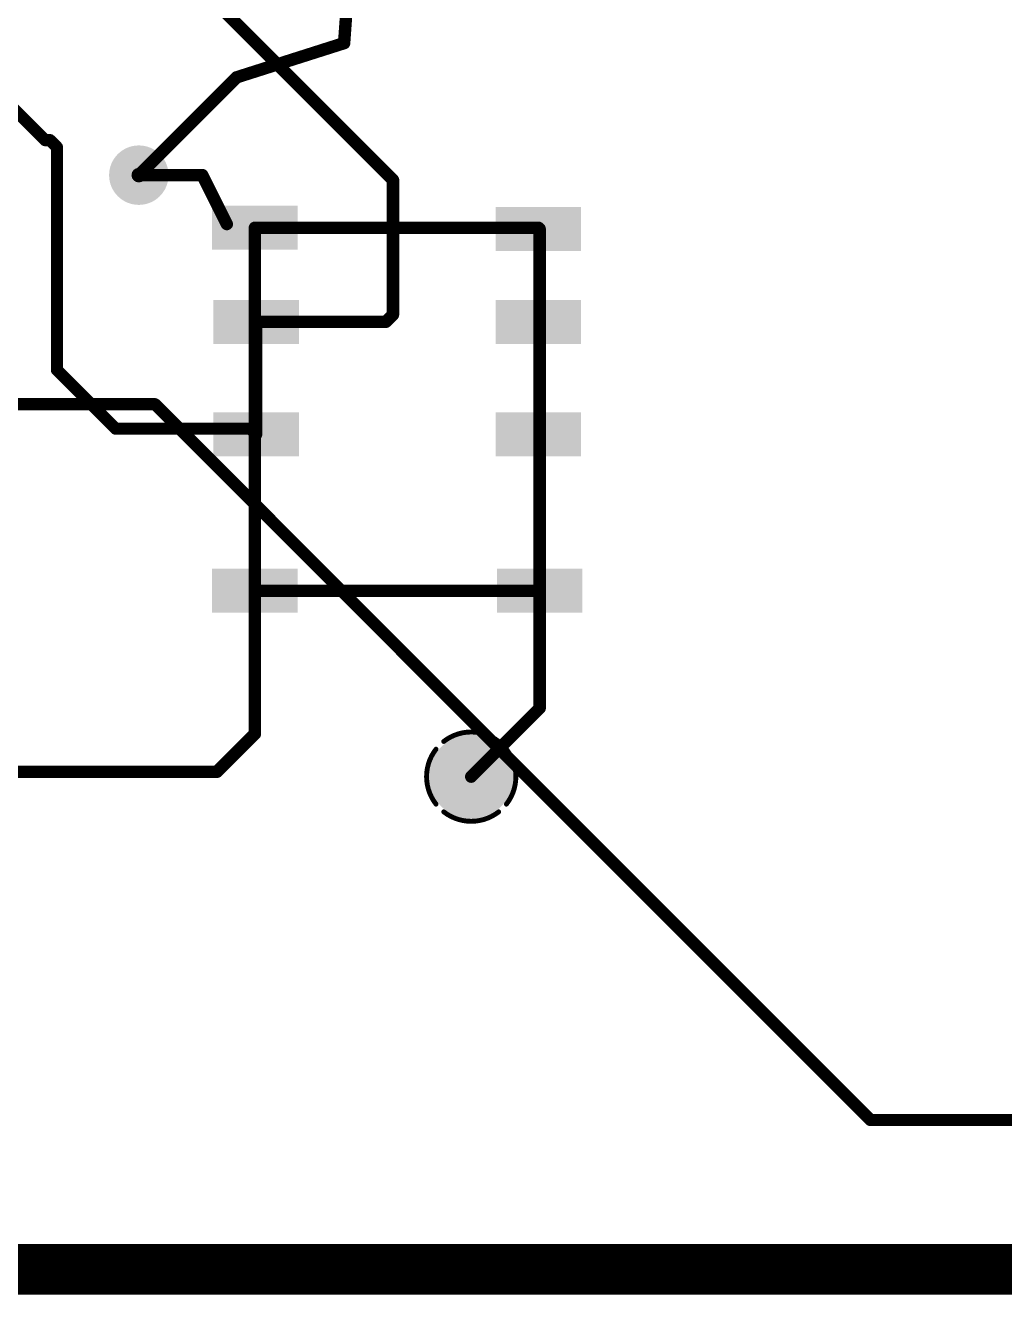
# Model space of a CAD drawing. Extents: x 87 to 200, y 48 to 111.
# Drawn here: x 115.35 to 135.39, y 47.89 to 73.85 of the extents above; entities that cross this region are included whole.
import ezdxf

# ---------------------------------------------------------------- set-up
doc = ezdxf.new("R2010")
doc.units = 0
doc.layers.get('0').update_dxf_attribs({"linetype": 'CONTINUOUS'})
for name, color, linetype in [('BOTTOMLAYER', 5, 'CONTINUOUS'), ('BOTTOMSOLDER', 6, 'CONTINUOUS'), ('INTERNALPLANE1', 76, 'CONTINUOUS'), ('INTERNALPLANE2', 16, 'CONTINUOUS'), ('TOPLAYER', 1, 'CONTINUOUS'), ('TOPOVERLAY', 2, 'CONTINUOUS'), ('TOPPASTE', 8, 'CONTINUOUS'), ('TOPSOLDER', 216, 'CONTINUOUS'), ('VIAHOLELAYER', 16, 'CONTINUOUS')]:
    doc.layers.add(name, color=color, linetype=linetype)

# ---------------------------------------------------------------- blocks, each defined once
blk = doc.blocks.new('RELE_2')
at = {"layer": 'TOPLAYER'}
for points in [[(-0.4, 6.65), (0.4, 6.65), (0.4, 5), (-0.4, 5)], [(2.8, 6.625), (3.6, 6.625), (3.6, 4.975), (2.8, 4.975)], [(5.1, 6.625), (5.9, 6.625), (5.9, 4.975), (5.1, 4.975)], [(7.025, 6.65), (7.825, 6.65), (7.825, 5), (7.025, 5)], [(-0.4, 0.825), (0.4, 0.825), (0.4, -0.825), (-0.4, -0.825)], [(2.799, 0.851), (3.599, 0.851), (3.599, -0.799), (2.799, -0.799)], [(5.099, 0.851), (5.899, 0.851), (5.899, -0.799), (5.099, -0.799)], [(6.999, 0.851), (7.799, 0.851), (7.799, -0.799), (6.999, -0.799)]]:
    blk.add_hatch(color=1, dxfattribs=at).paths.add_polyline_path(points)
at = {"layer": 'TOPPASTE'}
for points in [[(-0.4, 6.65), (0.4, 6.65), (0.4, 5), (-0.4, 5)], [(2.8, 6.625), (3.6, 6.625), (3.6, 4.975), (2.8, 4.975)], [(5.1, 6.625), (5.9, 6.625), (5.9, 4.975), (5.1, 4.975)], [(7.025, 6.65), (7.825, 6.65), (7.825, 5), (7.025, 5)], [(-0.4, 0.825), (0.4, 0.825), (0.4, -0.825), (-0.4, -0.825)], [(2.799, 0.851), (3.599, 0.851), (3.599, -0.799), (2.799, -0.799)], [(5.099, 0.851), (5.899, 0.851), (5.899, -0.799), (5.099, -0.799)], [(6.999, 0.851), (7.799, 0.851), (7.799, -0.799), (6.999, -0.799)]]:
    blk.add_hatch(color=8, dxfattribs=at).paths.add_polyline_path(points)
at = {"layer": 'TOPSOLDER'}
for points in [[(-0.45, 6.7), (0.45, 6.7), (0.45, 4.95), (-0.45, 4.95)], [(2.75, 6.675), (3.65, 6.675), (3.65, 4.925), (2.75, 4.925)], [(5.05, 6.675), (5.95, 6.675), (5.95, 4.925), (5.05, 4.925)], [(6.975, 6.7), (7.875, 6.7), (7.875, 4.95), (6.975, 4.95)], [(-0.45, 0.875), (0.45, 0.875), (0.45, -0.875), (-0.45, -0.875)], [(2.749, 0.901), (3.649, 0.901), (3.649, -0.849), (2.749, -0.849)], [(5.049, 0.901), (5.949, 0.901), (5.949, -0.849), (5.049, -0.849)], [(6.949, 0.901), (7.849, 0.901), (7.849, -0.849), (6.949, -0.849)]]:
    blk.add_hatch(color=216, dxfattribs=at).paths.add_polyline_path(points)
at = {"layer": 'TOPOVERLAY', "const_width": 0.254}
for points in [[(0, 5.825), (0, 5.5)], [(0, 5.825), (7.425, 5.825)], [(3.2, 5.8), (5.5, 5.8)], [(7.425, 5.825), (7.425, 0.025)], [(0, 5.5), (0, 0)], [(0, 0), (7.4, 0)], [(7.425, 0.025), (7.4, 0)]]:
    blk.add_lwpolyline(points, dxfattribs=at)
at = {"layer": 'TOPOVERLAY', "const_width": 0.127}
for points in [[(-0.064, 5.825, 1), (0.064, 5.825, 1)], [(-0.064, 5.825, 1), (0.064, 5.825, 1)], [(3.137, 5.8, 1), (3.264, 5.8, 1)], [(5.436, 5.8, 1), (5.563, 5.8, 1)], [(7.361, 5.825, 1), (7.488, 5.825, 1)], [(7.361, 5.825, 1), (7.488, 5.825, 1)], [(-0.064, 5.5, 1), (0.064, 5.5, 1)], [(-0.064, 5.5, 1), (0.064, 5.5, 1)], [(-0.064, 0, 1), (0.064, 0, 1)], [(-0.064, 0, 1), (0.064, 0, 1)], [(7.337, 0, 1), (7.464, 0, 1)], [(7.337, 0, 1), (7.464, 0, 1)], [(7.361, 0.025, 1), (7.488, 0.025, 1)], [(7.361, 0.025, 1), (7.488, 0.025, 1)]]:
    blk.add_lwpolyline(points, format="xyb", close=True, dxfattribs=at)

msp = doc.modelspace()

# ---------------------------------------------------------------- hatches: boundary and pattern name
at = {"layer": 'BOTTOMLAYER'}
h = msp.add_hatch(color=5, dxfattribs=at)
edge = h.paths.add_edge_path()
edge.add_arc((117.674, 70.784), 0.25, 0, 360)
h = msp.add_hatch(color=5, dxfattribs=at)
edge = h.paths.add_edge_path()
edge.add_arc((124.474, 58.484), 0.635, 0, 360)
at = {"layer": 'BOTTOMSOLDER'}
h = msp.add_hatch(color=6, dxfattribs=at)
edge = h.paths.add_edge_path()
edge.add_arc((117.674, 70.784), 0.15, 0, 360)
h = msp.add_hatch(color=6, dxfattribs=at)
edge = h.paths.add_edge_path()
edge.add_arc((124.474, 58.484), 0.406, 0, 360)
at = {"layer": 'INTERNALPLANE1'}
h = msp.add_hatch(color=76, dxfattribs=at)
edge = h.paths.add_edge_path()
edge.add_arc((117.674, 70.784), 0.608, 0, 360)
h = msp.add_hatch(color=76, dxfattribs=at)
edge = h.paths.add_edge_path()
edge.add_arc((124.474, 58.484), 0.864, 0, 360)
at = {"layer": 'INTERNALPLANE2'}
h = msp.add_hatch(color=16, dxfattribs=at)
edge = h.paths.add_edge_path()
edge.add_arc((117.674, 70.784), 0.608, 0, 360)
at = {"layer": 'TOPLAYER'}
h = msp.add_hatch(color=1, dxfattribs=at)
edge = h.paths.add_edge_path()
edge.add_arc((117.674, 70.784), 0.25, 0, 360)
h = msp.add_hatch(color=1, dxfattribs=at)
edge = h.paths.add_edge_path()
edge.add_arc((124.474, 58.484), 0.635, 0, 360)
at = {"layer": 'TOPSOLDER'}
h = msp.add_hatch(color=216, dxfattribs=at)
edge = h.paths.add_edge_path()
edge.add_arc((117.674, 70.784), 0.15, 0, 360)
h = msp.add_hatch(color=216, dxfattribs=at)
edge = h.paths.add_edge_path()
edge.add_arc((124.474, 58.484), 0.406, 0, 360)
at = {"layer": 'VIAHOLELAYER'}
h = msp.add_hatch(color=16, dxfattribs=at)
edge = h.paths.add_edge_path()
edge.add_arc((117.674, 70.784), 0.1, 0, 360)
h = msp.add_hatch(color=16, dxfattribs=at)
edge = h.paths.add_edge_path()
edge.add_arc((124.474, 58.484), 0.356, 0, 360)

# ---------------------------------------------------------------- linework, layer by layer
at = {"layer": 'BOTTOMLAYER'}
for points, const_width in [([(121.874, 73.484), (121.974, 74.884)], 0.254), ([(119.674, 72.784), (121.874, 73.484)], 0.254), ([(117.674, 70.784), (119.674, 72.784)], 0.254), ([(104, 66.1), (118.004, 66.1)], 0.25), ([(118.004, 66.1), (132.641, 51.463)], 0.25), ([(132.641, 51.463), (143.415, 51.463)], 0.25)]:
    msp.add_lwpolyline(points, dxfattribs=dict(at, const_width=const_width))
for points, const_width in [([(121.811, 73.484, 1), (121.938, 73.484, 1)], 0.127), ([(121.811, 73.484, 1), (121.938, 73.484, 1)], 0.127), ([(119.61, 72.784, 1), (119.737, 72.784, 1)], 0.127), ([(119.61, 72.784, 1), (119.737, 72.784, 1)], 0.127), ([(117.611, 70.784, 1), (117.738, 70.784, 1)], 0.127), ([(117.941, 66.1, 1), (118.066, 66.1, 1)], 0.125), ([(117.941, 66.1, 1), (118.066, 66.1, 1)], 0.125), ([(132.578, 51.463, 1), (132.703, 51.463, 1)], 0.125), ([(132.578, 51.463, 1), (132.703, 51.463, 1)], 0.125)]:
    msp.add_lwpolyline(points, format="xyb", close=True, dxfattribs=dict(at, const_width=const_width))
at = {"layer": 'INTERNALPLANE1'}
msp.add_line((198.69, 48.91), (88.21, 48.91), dxfattribs=at)
at = {"layer": 'INTERNALPLANE1', "const_width": 1.016}
msp.add_lwpolyline([(87.7, 48.4), (199.2, 48.4)], dxfattribs=at)
at = {"layer": 'INTERNALPLANE2'}
msp.add_line((198.69, 48.91), (88.21, 48.91), dxfattribs=at)
at = {"layer": 'INTERNALPLANE2', "const_width": 0.1}
for points in [[(123.912, 59.204, -0.344328), (125.036, 59.204)], [(123.754, 57.922, -0.344328), (123.754, 59.046)], [(125.194, 59.046, -0.344328), (125.194, 57.922)], [(125.036, 57.764, -0.344328), (123.912, 57.764)]]:
    msp.add_lwpolyline(points, format="xyb", dxfattribs=at)
at = {"layer": 'INTERNALPLANE2', "const_width": 0.05}
for points in [[(123.887, 59.204, 1), (123.937, 59.204, 1)], [(125.011, 59.204, 1), (125.061, 59.204, 1)], [(123.729, 59.046, 1), (123.779, 59.046, 1)], [(125.169, 59.046, 1), (125.219, 59.046, 1)], [(123.729, 57.922, 1), (123.779, 57.922, 1)], [(125.169, 57.922, 1), (125.219, 57.922, 1)], [(123.887, 57.764, 1), (123.937, 57.764, 1)], [(125.011, 57.764, 1), (125.061, 57.764, 1)]]:
    msp.add_lwpolyline(points, format="xyb", close=True, dxfattribs=at)
at = {"layer": 'INTERNALPLANE2', "const_width": 1.016}
msp.add_lwpolyline([(87.7, 48.4), (199.2, 48.4)], dxfattribs=at)
at = {"layer": 'TOPLAYER'}
for points, const_width in [([(118.974, 74.584), (122.874, 70.684)], 0.254), ([(114.374, 72.884), (115.758, 71.5)], 0.25), ([(115.758, 71.5), (115.854, 71.5)], 0.25), ([(115.854, 71.5), (116, 71.354)], 0.25), ([(116, 66.8), (116, 71.354)], 0.25), ([(117.674, 70.784), (118.974, 70.784)], 0.254), ([(118.974, 70.784), (119.474, 69.784)], 0.254), ([(122.874, 67.933), (122.874, 70.684)], 0.254), ([(122.725, 67.784), (122.874, 67.933)], 0.254), ([(120.074, 67.784), (120.274, 67.784)], 0.254), ([(120.274, 67.784), (122.725, 67.784)], 0.254), ([(116, 66.8), (117.2, 65.6)], 0.25), ([(117.2, 65.6), (119.958, 65.6)], 0.25), ([(119.958, 65.6), (120.074, 65.484)], 0.25), ([(120.049, 59.359), (120.049, 62.284)], 0.254), ([(125.874, 59.884), (125.874, 62.284)], 0.254), ([(124.474, 58.484), (125.874, 59.884)], 0.254), ([(119.274, 58.584), (120.049, 59.359)], 0.254), ([(112.974, 58.584), (119.274, 58.584)], 0.254)]:
    msp.add_lwpolyline(points, dxfattribs=dict(at, const_width=const_width))
for points, const_width in [([(115.696, 71.5, 1), (115.821, 71.5, 1)], 0.125), ([(115.696, 71.5, 1), (115.821, 71.5, 1)], 0.125), ([(115.791, 71.5, 1), (115.916, 71.5, 1)], 0.125), ([(115.791, 71.5, 1), (115.916, 71.5, 1)], 0.125), ([(115.937, 71.354, 1), (116.062, 71.354, 1)], 0.125), ([(115.937, 71.354, 1), (116.062, 71.354, 1)], 0.125), ([(117.611, 70.784, 1), (117.738, 70.784, 1)], 0.127), ([(118.911, 70.784, 1), (119.038, 70.784, 1)], 0.127), ([(118.911, 70.784, 1), (119.038, 70.784, 1)], 0.127), ([(122.811, 70.684, 1), (122.938, 70.684, 1)], 0.127), ([(122.811, 70.684, 1), (122.938, 70.684, 1)], 0.127), ([(119.411, 69.784, 1), (119.538, 69.784, 1)], 0.127), ([(122.811, 67.933, 1), (122.938, 67.933, 1)], 0.127), ([(122.811, 67.933, 1), (122.938, 67.933, 1)], 0.127), ([(120.011, 67.784, 1), (120.138, 67.784, 1)], 0.127), ([(120.211, 67.784, 1), (120.338, 67.784, 1)], 0.127), ([(120.211, 67.784, 1), (120.338, 67.784, 1)], 0.127), ([(122.662, 67.784, 1), (122.789, 67.784, 1)], 0.127), ([(122.662, 67.784, 1), (122.789, 67.784, 1)], 0.127), ([(115.937, 66.8, 1), (116.062, 66.8, 1)], 0.125), ([(115.937, 66.8, 1), (116.062, 66.8, 1)], 0.125), ([(117.138, 65.6, 1), (117.262, 65.6, 1)], 0.125), ([(117.138, 65.6, 1), (117.262, 65.6, 1)], 0.125), ([(119.896, 65.6, 1), (120.02, 65.6, 1)], 0.125), ([(119.896, 65.6, 1), (120.02, 65.6, 1)], 0.125), ([(120.012, 65.484, 1), (120.137, 65.484, 1)], 0.125), ([(119.986, 62.284, 1), (120.113, 62.284, 1)], 0.127), ([(125.811, 62.284, 1), (125.938, 62.284, 1)], 0.127), ([(125.811, 59.884, 1), (125.938, 59.884, 1)], 0.127), ([(125.811, 59.884, 1), (125.938, 59.884, 1)], 0.127), ([(119.986, 59.359, 1), (120.113, 59.359, 1)], 0.127), ([(119.986, 59.359, 1), (120.113, 59.359, 1)], 0.127), ([(119.21, 58.584, 1), (119.337, 58.584, 1)], 0.127), ([(119.21, 58.584, 1), (119.337, 58.584, 1)], 0.127), ([(124.41, 58.484, 1), (124.537, 58.484, 1)], 0.127)]:
    msp.add_lwpolyline(points, format="xyb", close=True, dxfattribs=dict(at, const_width=const_width))

# ---------------------------------------------------------------- block references
at = {"rotation": 90}
msp.add_blockref('RELE_2', (125.874, 62.284), dxfattribs=at)

doc.saveas('drawing.dxf')
